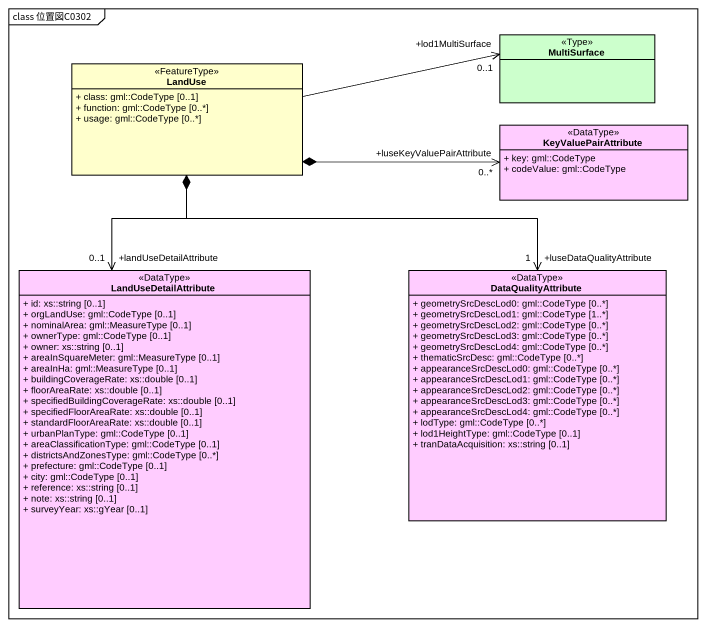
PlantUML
@startuml
mainframe class 位置図C0302
hide circle
hide empty members
skinparam classAttributeIconSize 0
class MultiSurface <<Type>> #CCFFCC
class LandUse <<FeatureType>> #FFFFCC {
  + class: gml::CodeType [0..1]
  + function: gml::CodeType [0..*]
  + usage: gml::CodeType [0..*]
}
class KeyValuePairAttribute <<DataType>> #FFCCFF {
  + key: gml::CodeType
  + codeValue: gml::CodeType
}
class LandUseDetailAttribute <<DataType>> #FFCCFF {
  + id: xs::string [0..1]
  + orgLandUse: gml::CodeType [0..1]
  + nominalArea: gml::MeasureType [0..1]
  + ownerType: gml::CodeType [0..1]
  + owner: xs::string [0..1]
  + areaInSquareMeter: gml::MeasureType [0..1]
  + areaInHa: gml::MeasureType [0..1]
  + buildingCoverageRate: xs::double [0..1]
  + floorAreaRate: xs::double [0..1]
  + specifiedBuildingCoverageRate: xs::double [0..1]
  + specifiedFloorAreaRate: xs::double [0..1]
  + standardFloorAreaRate: xs::double [0..1]
  + urbanPlanType: gml::CodeType [0..1]
  + areaClassificationType: gml::CodeType [0..1]
  + districtsAndZonesType: gml::CodeType [0..*]
  + prefecture: gml::CodeType [0..1]
  + city: gml::CodeType [0..1]
  + reference: xs::string [0..1]
  + note: xs::string [0..1]
  + surveyYear: xs::gYear [0..1]
}
class DataQualityAttribute <<DataType>> #FFCCFF {
  + geometrySrcDescLod0: gml::CodeType [0..*]
  + geometrySrcDescLod1: gml::CodeType [1..*]
  + geometrySrcDescLod2: gml::CodeType [0..*]
  + geometrySrcDescLod3: gml::CodeType [0..*]
  + geometrySrcDescLod4: gml::CodeType [0..*]
  + thematicSrcDesc: gml::CodeType [0..*]
  + appearanceSrcDescLod0: gml::CodeType [0..*]
  + appearanceSrcDescLod1: gml::CodeType [0..*]
  + appearanceSrcDescLod2: gml::CodeType [0..*]
  + appearanceSrcDescLod3: gml::CodeType [0..*]
  + appearanceSrcDescLod4: gml::CodeType [0..*]
  + lodType: gml::CodeType [0..*]
  + lod1HeightType: gml::CodeType [0..1]
  + tranDataAcquisition: xs::string [0..1]
}
MultiSurface "+lod1MultiSurface\n0..1" <-left- LandUse
KeyValuePairAttribute "+luseKeyValuePairAttribute\n0..*" <-left-* LandUse
LandUseDetailAttribute "+landUseDetailAttribute\n0..1" <-up-* LandUse
DataQualityAttribute "+luseDataQualityAttribute\n1" <-up-* LandUse
@enduml
